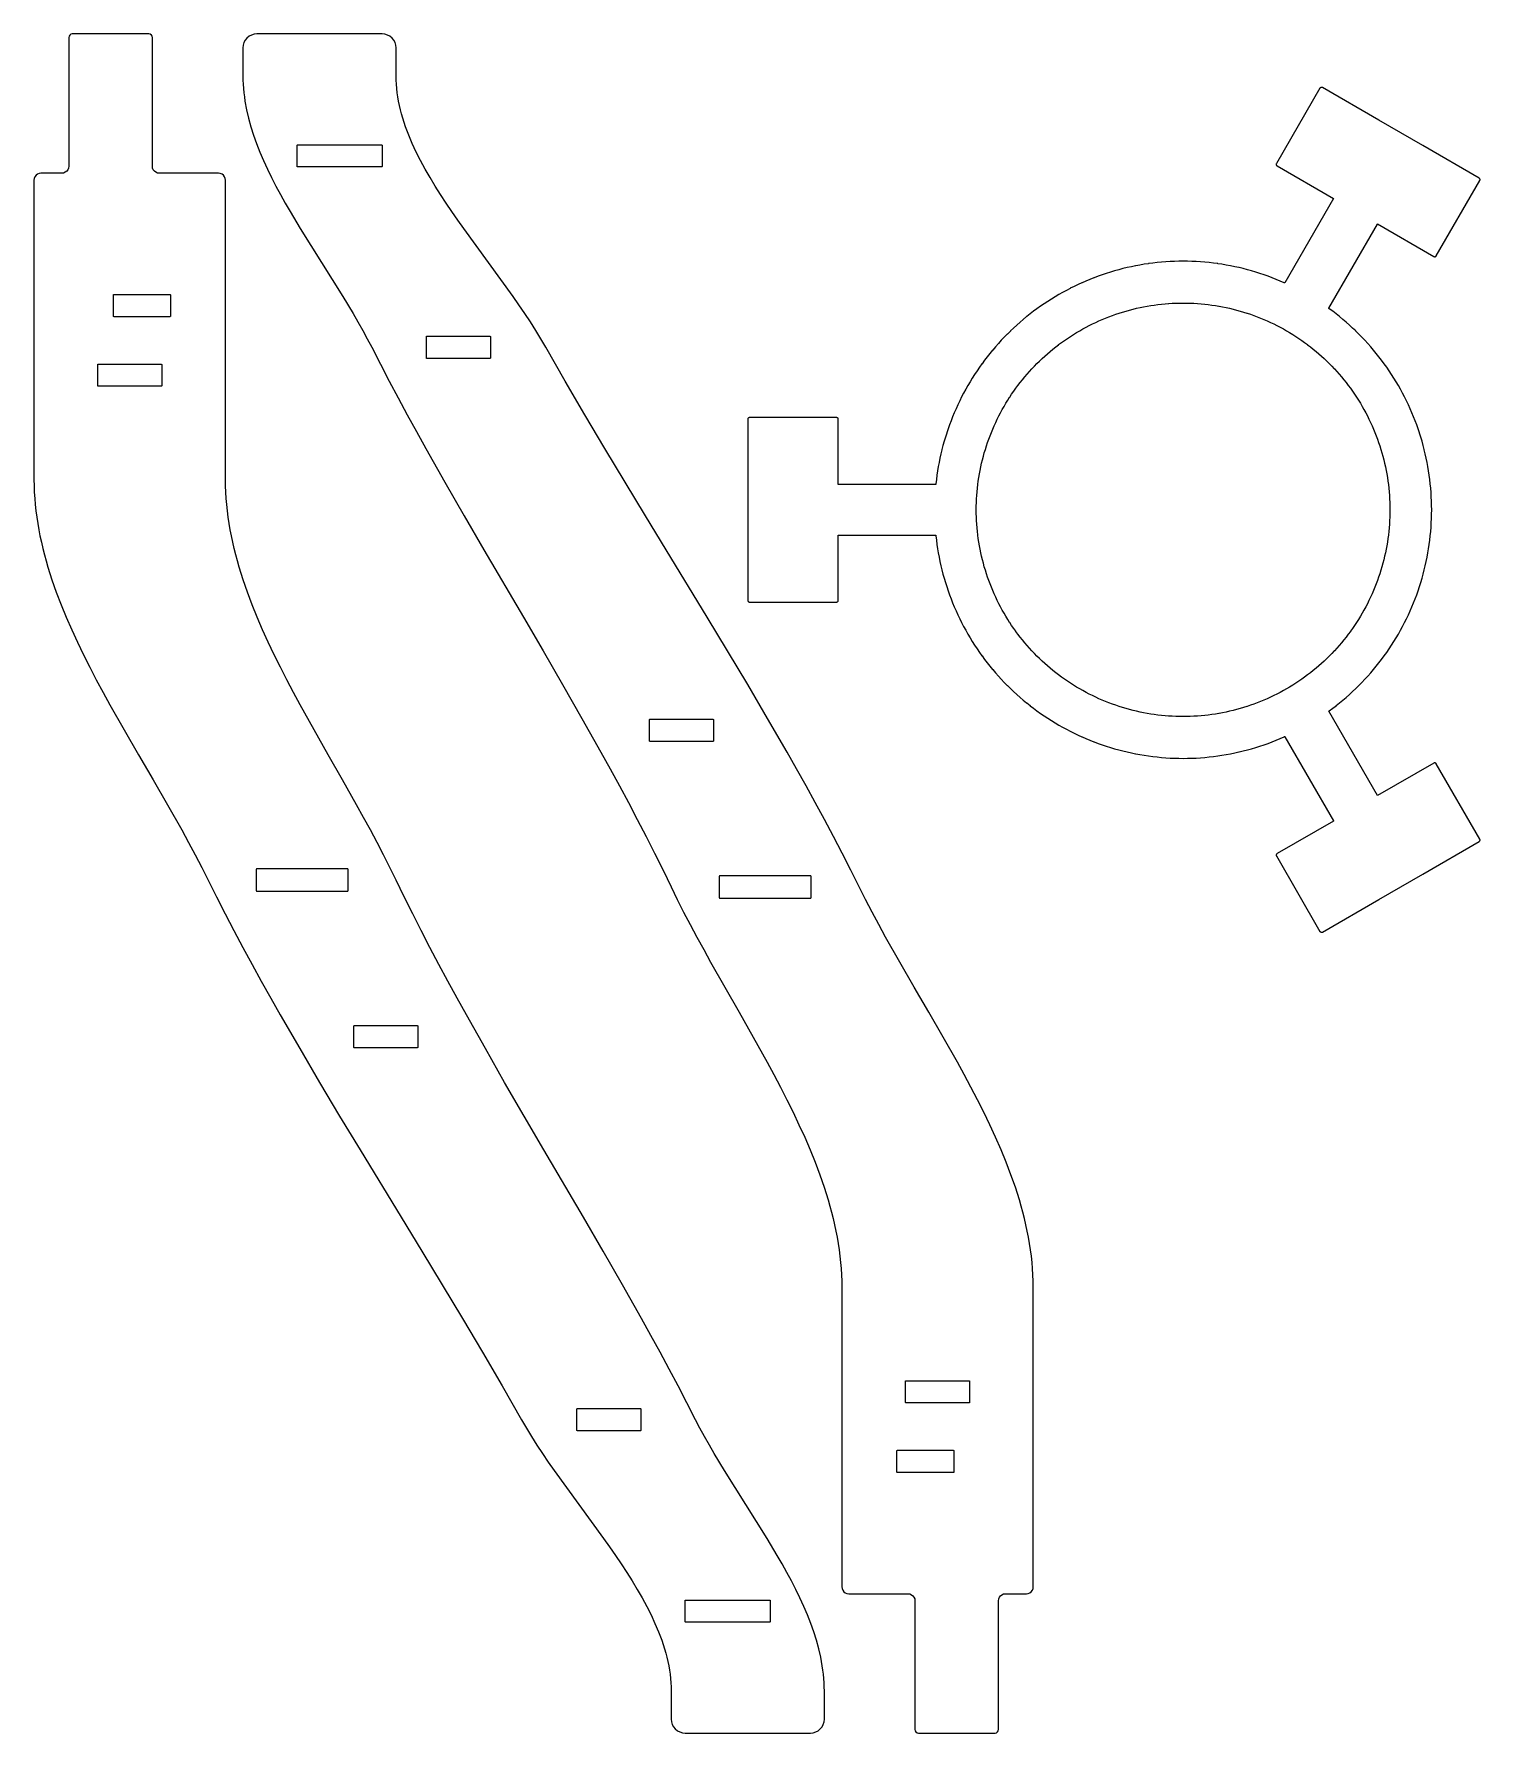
# Model space of a CAD drawing. Header units: millimetres. Extents: x 10 to 425, y 10 to 498.
import ezdxf

# ---------------------------------------------------------------- set-up
doc = ezdxf.new("R2010")
doc.units = ezdxf.units.MM
doc.layers.add('CUT_INNER', color=7, linetype='CONTINUOUS')
doc.layers.add('CUT_OUTER', color=7, linetype='CONTINUOUS')

msp = doc.modelspace()

# ---------------------------------------------------------------- linework, layer by layer
at = {"layer": 'CUT_INNER'}
for points in [[(85.779371, 466.2), (109.779371, 466.2), (109.818389, 466.196157), (109.855907, 466.184776), (109.890485, 466.166294), (109.920792, 466.141421), (109.945665, 466.111114), (109.964147, 466.076537), (109.975528, 466.039018), (109.979371, 466), (109.979371, 460), (109.975528, 459.960982), (109.964147, 459.923463), (109.945665, 459.888886), (109.920792, 459.858579), (109.890485, 459.833706), (109.855907, 459.815224), (109.818389, 459.803843), (109.779371, 459.8), (85.779371, 459.8), (85.740353, 459.803843), (85.702834, 459.815224), (85.668257, 459.833706), (85.637949, 459.858579), (85.613077, 459.888886), (85.594595, 459.923463), (85.583214, 459.960982), (85.579371, 460), (85.579371, 466), (85.583214, 466.039018), (85.594595, 466.076537), (85.613077, 466.111114), (85.637949, 466.141421), (85.668257, 466.166294), (85.702834, 466.184776), (85.740353, 466.196157)], [(49.039018, 416.803843), (49, 416.8), (33, 416.8), (32.960982, 416.803843), (32.923463, 416.815224), (32.888886, 416.833706), (32.858579, 416.858579), (32.833706, 416.888886), (32.815224, 416.923463), (32.803843, 416.960982), (32.8, 417), (32.8, 423), (32.803843, 423.039018), (32.815224, 423.076537), (32.833706, 423.111114), (32.858579, 423.141421), (32.888886, 423.166294), (32.923463, 423.184776), (32.960982, 423.196157), (33, 423.2), (49, 423.2), (49.039018, 423.196157), (49.076537, 423.184776), (49.111114, 423.166294), (49.141421, 423.141421), (49.166294, 423.111114), (49.184776, 423.076537), (49.196157, 423.039018), (49.2, 423), (49.2, 417), (49.196157, 416.960982), (49.184776, 416.923463), (49.166294, 416.888886), (49.141421, 416.858579), (49.111114, 416.833706), (49.076537, 416.815224)], [(280.772649, 357.193747), (280.709637, 358.223988), (280.709408, 358.228346), (280.664386, 359.25953), (280.664234, 359.26389), (280.637215, 360.295703), (280.637138, 360.300065), (280.628131, 361.332192), (280.628131, 361.336556), (280.637138, 362.368683), (280.637215, 362.373045), (280.664234, 363.404858), (280.664386, 363.409218), (280.709408, 364.440402), (280.709637, 364.44476), (280.772649, 365.475001), (280.772953, 365.479353), (280.853936, 366.508338), (280.854316, 366.512685), (280.953245, 367.540099), (280.953701, 367.544438), (281.070546, 368.56997), (281.071078, 368.574301), (281.205802, 369.597637), (281.20641, 369.601957), (281.358973, 370.622786), (281.359656, 370.627096), (281.530013, 371.645107), (281.53077, 371.649403), (281.718868, 372.664286), (281.7197, 372.668569), (281.925481, 373.680015), (281.926388, 373.684282), (282.14979, 374.691982), (282.150771, 374.696234), (282.391726, 375.699881), (282.392781, 375.704115), (282.651215, 376.703404), (282.652344, 376.707619), (282.928179, 377.702246), (282.929382, 377.70644), (283.222533, 378.696101), (283.223808, 378.700274), (283.534187, 379.684669), (283.535535, 379.688818), (283.863046, 380.667646), (283.864467, 380.671771), (284.209011, 381.644734), (284.210503, 381.648834), (284.571976, 382.615636), (284.573539, 382.619709), (284.95183, 383.580055), (284.953464, 383.584101), (285.348457, 384.537698), (285.350162, 384.541714), (285.761737, 385.488273), (285.763512, 385.492259), (286.191544, 386.43149), (286.193388, 386.435445), (286.637747, 387.367063), (286.63966, 387.370985), (287.10021, 388.294706), (287.102191, 388.298593), (287.578793, 389.214136), (287.580841, 389.217989), (288.073348, 390.125074), (288.075464, 390.12889), (288.583727, 391.027242), (288.585908, 391.031021), (289.109772, 391.920365), (289.11202, 391.924105), (289.651325, 392.804172), (289.653637, 392.807872), (290.20822, 393.678392), (290.210596, 393.682052), (290.780287, 394.542761), (290.782727, 394.546378), (291.367352, 395.397013), (291.369855, 395.400587), (291.969237, 396.24089), (291.971802, 396.24442), (292.585758, 397.074134), (292.588383, 397.077619), (293.216727, 397.896491), (293.219413, 397.899929), (293.861952, 398.707711), (293.864697, 398.711102), (294.521236, 399.507547), (294.524041, 399.510889), (295.194379, 400.295755), (295.197241, 400.299048), (295.881176, 401.072095), (295.884095, 401.075337), (296.581417, 401.83633), (296.584392, 401.839521), (297.294889, 402.588228), (297.29792, 402.591367), (298.021375, 403.32756), (298.02446, 403.330645), (298.760653, 404.0541), (298.763792, 404.057131), (299.512499, 404.767628), (299.51569, 404.770603), (300.276683, 405.467925), (300.279925, 405.470844), (301.052972, 406.154779), (301.056265, 406.157641), (301.841131, 406.827979), (301.844473, 406.830784), (302.640918, 407.487323), (302.644309, 407.490068), (303.452091, 408.132607), (303.455529, 408.135293), (304.274401, 408.763637), (304.277886, 408.766262), (305.1076, 409.380218), (305.11113, 409.382783), (305.951433, 409.982165), (305.955007, 409.984668), (306.805642, 410.569293), (306.809259, 410.571733), (307.669968, 411.141424), (307.673628, 411.1438), (308.544148, 411.698383), (308.547848, 411.700695), (309.427915, 412.24), (309.431655, 412.242248), (310.320999, 412.766112), (310.324778, 412.768293), (311.22313, 413.276556), (311.226946, 413.278672), (312.134031, 413.771179), (312.137884, 413.773227), (313.053427, 414.249829), (313.057314, 414.25181), (313.981035, 414.71236), (313.984957, 414.714273), (314.916575, 415.158632), (314.92053, 415.160476), (315.859761, 415.588508), (315.863747, 415.590283), (316.810306, 416.001858), (316.814322, 416.003563), (317.767919, 416.398556), (317.771965, 416.40019), (318.732311, 416.778481), (318.736384, 416.780044), (319.703186, 417.141517), (319.707286, 417.143009), (320.680249, 417.487553), (320.684374, 417.488974), (321.663202, 417.816485), (321.667351, 417.817833), (322.651746, 418.128212), (322.655919, 418.129487), (323.64558, 418.422638), (323.649774, 418.423841), (324.644401, 418.699676), (324.648616, 418.700805), (325.647905, 418.959239), (325.652139, 418.960294), (326.655786, 419.201249), (326.660038, 419.20223), (327.667738, 419.425632), (327.672005, 419.426539), (328.683451, 419.63232), (328.687734, 419.633152), (329.702617, 419.82125), (329.706913, 419.822007), (330.724924, 419.992364), (330.729234, 419.993047), (331.750063, 420.14561), (331.754383, 420.146218), (332.777719, 420.280942), (332.78205, 420.281474), (333.807582, 420.398319), (333.811921, 420.398775), (334.839335, 420.497704), (334.843682, 420.498084), (335.872667, 420.579067), (335.877019, 420.579371), (336.90726, 420.642383), (336.911618, 420.642612), (337.942802, 420.687634), (337.947162, 420.687786), (338.978975, 420.714805), (338.983337, 420.714882), (340.015464, 420.723889), (340.019828, 420.723889), (341.051955, 420.714882), (341.056317, 420.714805), (342.08813, 420.687786), (342.09249, 420.687634), (343.123674, 420.642612), (343.128032, 420.642383), (344.158273, 420.579371), (344.162625, 420.579067), (345.19161, 420.498084), (345.195957, 420.497704), (346.223371, 420.398775), (346.22771, 420.398319), (347.253242, 420.281474), (347.257573, 420.280942), (348.280909, 420.146218), (348.285229, 420.14561), (349.306058, 419.993047), (349.310368, 419.992364), (350.328379, 419.822007), (350.332675, 419.82125), (351.347558, 419.633152), (351.351841, 419.63232), (352.363287, 419.426539), (352.367554, 419.425632), (353.375254, 419.20223), (353.379506, 419.201249), (354.383153, 418.960294), (354.387387, 418.959239), (355.386676, 418.700805), (355.390891, 418.699676), (356.385518, 418.423841), (356.389712, 418.422638), (357.379373, 418.129487), (357.383546, 418.128212), (358.367941, 417.817833), (358.37209, 417.816485), (359.350918, 417.488974), (359.355043, 417.487553), (360.328006, 417.143009), (360.332106, 417.141517), (361.298908, 416.780044), (361.302981, 416.778481), (362.263327, 416.40019), (362.267373, 416.398556), (363.22097, 416.003563), (363.224986, 416.001858), (364.171545, 415.590283), (364.175531, 415.588508), (365.114762, 415.160476), (365.118717, 415.158632), (366.050335, 414.714273), (366.054257, 414.71236), (366.977978, 414.25181), (366.981865, 414.249829), (367.897408, 413.773227), (367.901261, 413.771179), (368.808346, 413.278672), (368.812162, 413.276556), (369.710514, 412.768293), (369.714293, 412.766112), (370.603637, 412.242248), (370.607377, 412.24), (371.487444, 411.700695), (371.491144, 411.698383), (372.361664, 411.1438), (372.365324, 411.141424), (373.226033, 410.571733), (373.22965, 410.569293), (374.080285, 409.984668), (374.083859, 409.982165), (374.924162, 409.382783), (374.927692, 409.380218), (375.757406, 408.766262), (375.760891, 408.763637), (376.579763, 408.135293), (376.583201, 408.132607), (377.390983, 407.490068), (377.394374, 407.487323), (378.190819, 406.830784), (378.194161, 406.827979), (378.979027, 406.157641), (378.98232, 406.154779), (379.755367, 405.470844), (379.758609, 405.467925), (380.519602, 404.770603), (380.522793, 404.767628), (381.2715, 404.057131), (381.274639, 404.0541), (382.010832, 403.330645), (382.013917, 403.32756), (382.737372, 402.591367), (382.740403, 402.588228), (383.4509, 401.839521), (383.453875, 401.83633), (384.151197, 401.075337), (384.154116, 401.072095), (384.838051, 400.299048), (384.840913, 400.295755), (385.511251, 399.510889), (385.514056, 399.507547), (386.170595, 398.711102), (386.17334, 398.707711), (386.815879, 397.899929), (386.818565, 397.896491), (387.446909, 397.077619), (387.449534, 397.074134), (388.06349, 396.24442), (388.066055, 396.24089), (388.665437, 395.400587), (388.66794, 395.397013), (389.252565, 394.546378), (389.255005, 394.542761), (389.824696, 393.682052), (389.827072, 393.678392), (390.381655, 392.807872), (390.383967, 392.804172), (390.923272, 391.924105), (390.92552, 391.920365), (391.449384, 391.031021), (391.451565, 391.027242), (391.959828, 390.12889), (391.961944, 390.125074), (392.454451, 389.217989), (392.456499, 389.214136), (392.933101, 388.298593), (392.935082, 388.294706), (393.395632, 387.370985), (393.397545, 387.367063), (393.841904, 386.435445), (393.843748, 386.43149), (394.27178, 385.492259), (394.273555, 385.488273), (394.68513, 384.541714), (394.686835, 384.537698), (395.081828, 383.584101), (395.083462, 383.580055), (395.461753, 382.619709), (395.463316, 382.615636), (395.824789, 381.648834), (395.826281, 381.644734), (396.170825, 380.671771), (396.172246, 380.667646), (396.499757, 379.688818), (396.501105, 379.684669), (396.811484, 378.700274), (396.812759, 378.696101), (397.10591, 377.70644), (397.107113, 377.702246), (397.382948, 376.707619), (397.384077, 376.703404), (397.642511, 375.704115), (397.643566, 375.699881), (397.884521, 374.696234), (397.885502, 374.691982), (398.108904, 373.684282), (398.109811, 373.680015), (398.315592, 372.668569), (398.316424, 372.664286), (398.504522, 371.649403), (398.505279, 371.645107), (398.675636, 370.627096), (398.676319, 370.622786), (398.828882, 369.601957), (398.82949, 369.597637), (398.964214, 368.574301), (398.964746, 368.56997), (399.081591, 367.544438), (399.082047, 367.540099), (399.180976, 366.512685), (399.181356, 366.508338), (399.262339, 365.479353), (399.262643, 365.475001), (399.325655, 364.44476), (399.325884, 364.440402), (399.370906, 363.409218), (399.371058, 363.404858), (399.398077, 362.373045), (399.398154, 362.368683), (399.407161, 361.336556), (399.407161, 361.332192), (399.398154, 360.300065), (399.398077, 360.295703), (399.371058, 359.26389), (399.370906, 359.25953), (399.325884, 358.228346), (399.325655, 358.223988), (399.262643, 357.193747), (399.262339, 357.189395), (399.181356, 356.16041), (399.180976, 356.156063), (399.082047, 355.128649), (399.081591, 355.12431), (398.964746, 354.098778), (398.964214, 354.094447), (398.82949, 353.071111), (398.828882, 353.066791), (398.676319, 352.045962), (398.675636, 352.041652), (398.505279, 351.023641), (398.504522, 351.019345), (398.316424, 350.004462), (398.315592, 350.000179), (398.109811, 348.988733), (398.108904, 348.984466), (397.885502, 347.976766), (397.884521, 347.972514), (397.643566, 346.968867), (397.642511, 346.964633), (397.384077, 345.965344), (397.382948, 345.961129), (397.107113, 344.966502), (397.10591, 344.962308), (396.812759, 343.972647), (396.811484, 343.968474), (396.501105, 342.984079), (396.499757, 342.97993), (396.172246, 342.001102), (396.170825, 341.996977), (395.826281, 341.024014), (395.824789, 341.019914), (395.463316, 340.053112), (395.461753, 340.049039), (395.083462, 339.088693), (395.081828, 339.084647), (394.686835, 338.13105), (394.68513, 338.127034), (394.273555, 337.180475), (394.27178, 337.176489), (393.843748, 336.237258), (393.841904, 336.233303), (393.397545, 335.301685), (393.395632, 335.297763), (392.935082, 334.374042), (392.933101, 334.370155), (392.456499, 333.454612), (392.454451, 333.450759), (391.961944, 332.543674), (391.959828, 332.539858), (391.451565, 331.641506), (391.449384, 331.637727), (390.92552, 330.748383), (390.923272, 330.744643), (390.383967, 329.864576), (390.381655, 329.860876), (389.827072, 328.990356), (389.824696, 328.986696), (389.255005, 328.125987), (389.252565, 328.12237), (388.66794, 327.271735), (388.665437, 327.268161), (388.066055, 326.427858), (388.06349, 326.424328), (387.449534, 325.594614), (387.446909, 325.591129), (386.818565, 324.772257), (386.815879, 324.768819), (386.17334, 323.961037), (386.170595, 323.957646), (385.514056, 323.161201), (385.511251, 323.157859), (384.840913, 322.372993), (384.838051, 322.3697), (384.154116, 321.596653), (384.151197, 321.593411), (383.453875, 320.832418), (383.4509, 320.829227), (382.740403, 320.08052), (382.737372, 320.077381), (382.013917, 319.341188), (382.010832, 319.338103), (381.274639, 318.614648), (381.2715, 318.611617), (380.522793, 317.90112), (380.519602, 317.898145), (379.758609, 317.200823), (379.755367, 317.197904), (378.98232, 316.513969), (378.979027, 316.511107), (378.194161, 315.840769), (378.190819, 315.837964), (377.394374, 315.181425), (377.390983, 315.17868), (376.583201, 314.536141), (376.579763, 314.533455), (375.760891, 313.905111), (375.757406, 313.902486), (374.927692, 313.28853), (374.924162, 313.285965), (374.083859, 312.686583), (374.080285, 312.68408), (373.22965, 312.099455), (373.226033, 312.097015), (372.365324, 311.527324), (372.361664, 311.524948), (371.491144, 310.970365), (371.487444, 310.968053), (370.607377, 310.428748), (370.603637, 310.4265), (369.714293, 309.902636), (369.710514, 309.900455), (368.812162, 309.392192), (368.808346, 309.390076), (367.901261, 308.897569), (367.897408, 308.895521), (366.981865, 308.418919), (366.977978, 308.416938), (366.054257, 307.956388), (366.050335, 307.954475), (365.118717, 307.510116), (365.114762, 307.508272), (364.175531, 307.08024), (364.171545, 307.078465), (363.224986, 306.66689), (363.22097, 306.665185), (362.267373, 306.270192), (362.263327, 306.268558), (361.302981, 305.890267), (361.298908, 305.888704), (360.332106, 305.527231), (360.328006, 305.525739), (359.355043, 305.181195), (359.350918, 305.179774), (358.37209, 304.852263), (358.367941, 304.850915), (357.383546, 304.540536), (357.379373, 304.539261), (356.389712, 304.24611), (356.385518, 304.244907), (355.390891, 303.969072), (355.386676, 303.967943), (354.387387, 303.709509), (354.383153, 303.708454), (353.379506, 303.467499), (353.375254, 303.466518), (352.367554, 303.243116), (352.363287, 303.242209), (351.351841, 303.036428), (351.347558, 303.035596), (350.332675, 302.847498), (350.328379, 302.846741), (349.310368, 302.676384), (349.306058, 302.675701), (348.285229, 302.523138), (348.280909, 302.52253), (347.257573, 302.387806), (347.253242, 302.387274), (346.22771, 302.270429), (346.223371, 302.269973), (345.195957, 302.171044), (345.19161, 302.170664), (344.162625, 302.089681), (344.158273, 302.089377), (343.128032, 302.026365), (343.123674, 302.026136), (342.09249, 301.981114), (342.08813, 301.980962), (341.056317, 301.953943), (341.051955, 301.953866), (340.019828, 301.944859), (340.015464, 301.944859), (338.983337, 301.953866), (338.978975, 301.953943), (337.947162, 301.980962), (337.942802, 301.981114), (336.911618, 302.026136), (336.90726, 302.026365), (335.877019, 302.089377), (335.872667, 302.089681), (334.843682, 302.170664), (334.839335, 302.171044), (333.811921, 302.269973), (333.807582, 302.270429), (332.78205, 302.387274), (332.777719, 302.387806), (331.754383, 302.52253), (331.750063, 302.523138), (330.729234, 302.675701), (330.724924, 302.676384), (329.706913, 302.846741), (329.702617, 302.847498), (328.687734, 303.035596), (328.683451, 303.036428), (327.672005, 303.242209), (327.667738, 303.243116), (326.660038, 303.466518), (326.655786, 303.467499), (325.652139, 303.708454), (325.647905, 303.709509), (324.648616, 303.967943), (324.644401, 303.969072), (323.649774, 304.244907), (323.64558, 304.24611), (322.655919, 304.539261), (322.651746, 304.540536), (321.667351, 304.850915), (321.663202, 304.852263), (320.684374, 305.179774), (320.680249, 305.181195), (319.707286, 305.525739), (319.703186, 305.527231), (318.736384, 305.888704), (318.732311, 305.890267), (317.771965, 306.268558), (317.767919, 306.270192), (316.814322, 306.665185), (316.810306, 306.66689), (315.863747, 307.078465), (315.859761, 307.08024), (314.92053, 307.508272), (314.916575, 307.510116), (313.984957, 307.954475), (313.981035, 307.956388), (313.057314, 308.416938), (313.053427, 308.418919), (312.137884, 308.895521), (312.134031, 308.897569), (311.226946, 309.390076), (311.22313, 309.392192), (310.324778, 309.900455), (310.320999, 309.902636), (309.431655, 310.4265), (309.427915, 310.428748), (308.547848, 310.968053), (308.544148, 310.970365), (307.673628, 311.524948), (307.669968, 311.527324), (306.809259, 312.097015), (306.805642, 312.099455), (305.955007, 312.68408), (305.951433, 312.686583), (305.11113, 313.285965), (305.1076, 313.28853), (304.277886, 313.902486), (304.274401, 313.905111), (303.455529, 314.533455), (303.452091, 314.536141), (302.644309, 315.17868), (302.640918, 315.181425), (301.844473, 315.837964), (301.841131, 315.840769), (301.056265, 316.511107), (301.052972, 316.513969), (300.279925, 317.197904), (300.276683, 317.200823), (299.51569, 317.898145), (299.512499, 317.90112), (298.763792, 318.611617), (298.760653, 318.614648), (298.02446, 319.338103), (298.021375, 319.341188), (297.29792, 320.077381), (297.294889, 320.08052), (296.584392, 320.829227), (296.581417, 320.832418), (295.884095, 321.593411), (295.881176, 321.596653), (295.197241, 322.3697), (295.194379, 322.372993), (294.524041, 323.157859), (294.521236, 323.161201), (293.864697, 323.957646), (293.861952, 323.961037), (293.219413, 324.768819), (293.216727, 324.772257), (292.588383, 325.591129), (292.585758, 325.594614), (291.971802, 326.424328), (291.969237, 326.427858), (291.369855, 327.268161), (291.367352, 327.271735), (290.782727, 328.12237), (290.780287, 328.125987), (290.210596, 328.986696), (290.20822, 328.990356), (289.653637, 329.860876), (289.651325, 329.864576), (289.11202, 330.744643), (289.109772, 330.748383), (288.585908, 331.637727), (288.583727, 331.641506), (288.075464, 332.539858), (288.073348, 332.543674), (287.580841, 333.450759), (287.578793, 333.454612), (287.102191, 334.370155), (287.10021, 334.374042), (286.63966, 335.297763), (286.637747, 335.301685), (286.193388, 336.233303), (286.191544, 336.237258), (285.763512, 337.176489), (285.761737, 337.180475), (285.350162, 338.127034), (285.348457, 338.13105), (284.953464, 339.084647), (284.95183, 339.088693), (284.573539, 340.049039), (284.571976, 340.053112), (284.210503, 341.019914), (284.209011, 341.024014), (283.864467, 341.996977), (283.863046, 342.001102), (283.535535, 342.97993), (283.534187, 342.984079), (283.223808, 343.968474), (283.222533, 343.972647), (282.929382, 344.962308), (282.928179, 344.966502), (282.652344, 345.961129), (282.651215, 345.965344), (282.392781, 346.964633), (282.391726, 346.968867), (282.150771, 347.972514), (282.14979, 347.976766), (281.926388, 348.984466), (281.925481, 348.988733), (281.7197, 350.000179), (281.718868, 350.004462), (281.53077, 351.019345), (281.530013, 351.023641), (281.359656, 352.041652), (281.358973, 352.045962), (281.20641, 353.066791), (281.205802, 353.071111), (281.071078, 354.094447), (281.070546, 354.098778), (280.953701, 355.12431), (280.953245, 355.128649), (280.854316, 356.156063), (280.853936, 356.16041), (280.772953, 357.189395)], [(122.880578, 411.2), (140.880578, 411.2), (140.919596, 411.196157), (140.957114, 411.184776), (140.991692, 411.166294), (141.021999, 411.141421), (141.046872, 411.111114), (141.065354, 411.076537), (141.076735, 411.039018), (141.080578, 411), (141.080578, 405), (141.076735, 404.960982), (141.065354, 404.923463), (141.046872, 404.888886), (141.021999, 404.858579), (140.991692, 404.833706), (140.957114, 404.815224), (140.919596, 404.803843), (140.880578, 404.8), (122.880578, 404.8), (122.84156, 404.803843), (122.804041, 404.815224), (122.769464, 404.833706), (122.739156, 404.858579), (122.714284, 404.888886), (122.695802, 404.923463), (122.684421, 404.960982), (122.680578, 405), (122.680578, 411), (122.684421, 411.039018), (122.695802, 411.076537), (122.714284, 411.111114), (122.739156, 411.141421), (122.769464, 411.166294), (122.804041, 411.184776), (122.84156, 411.196157)], [(46.5, 396.8), (28.5, 396.8), (28.460982, 396.803843), (28.423463, 396.815224), (28.388886, 396.833706), (28.358579, 396.858579), (28.333706, 396.888886), (28.315224, 396.923463), (28.303843, 396.960982), (28.3, 397), (28.3, 403), (28.303843, 403.039018), (28.315224, 403.076537), (28.333706, 403.111114), (28.358579, 403.141421), (28.388886, 403.166294), (28.423463, 403.184776), (28.460982, 403.196157), (28.5, 403.2), (46.5, 403.2), (46.539018, 403.196157), (46.576537, 403.184776), (46.611114, 403.166294), (46.641421, 403.141421), (46.666294, 403.111114), (46.684776, 403.076537), (46.696157, 403.039018), (46.7, 403), (46.7, 397), (46.696157, 396.960982), (46.684776, 396.923463), (46.666294, 396.888886), (46.641421, 396.858579), (46.611114, 396.833706), (46.576537, 396.815224), (46.539018, 396.803843)], [(186.961446, 301.2), (204.961446, 301.2), (205.000464, 301.196157), (205.037982, 301.184776), (205.07256, 301.166294), (205.102867, 301.141421), (205.127739, 301.111114), (205.146221, 301.076537), (205.157603, 301.039018), (205.161446, 301), (205.161446, 295), (205.157603, 294.960982), (205.146221, 294.923463), (205.127739, 294.888886), (205.102867, 294.858579), (205.07256, 294.833706), (205.037982, 294.815224), (205.000464, 294.803843), (204.961446, 294.8), (186.961446, 294.8), (186.922427, 294.803843), (186.884909, 294.815224), (186.850332, 294.833706), (186.820024, 294.858579), (186.795152, 294.888886), (186.77667, 294.923463), (186.765289, 294.960982), (186.761446, 295), (186.761446, 301), (186.765289, 301.039018), (186.77667, 301.076537), (186.795152, 301.111114), (186.820024, 301.141421), (186.850332, 301.166294), (186.884909, 301.184776), (186.922427, 301.196157)], [(100.017646, 251.8), (100.056664, 251.803843), (100.094183, 251.815224), (100.12876, 251.833706), (100.159067, 251.858579), (100.18394, 251.888886), (100.202422, 251.923463), (100.213803, 251.960982), (100.217646, 252), (100.217646, 258), (100.213803, 258.039018), (100.202422, 258.076537), (100.18394, 258.111114), (100.159067, 258.141421), (100.12876, 258.166294), (100.094183, 258.184776), (100.056664, 258.196157), (100.017646, 258.2), (74.017646, 258.2), (73.978628, 258.196157), (73.941109, 258.184776), (73.906532, 258.166294), (73.876225, 258.141421), (73.851352, 258.111114), (73.83287, 258.076537), (73.821489, 258.039018), (73.817646, 258), (73.817646, 252), (73.821489, 251.960982), (73.83287, 251.923463), (73.851352, 251.888886), (73.876225, 251.858579), (73.906532, 251.833706), (73.941109, 251.815224), (73.978628, 251.803843), (74.017646, 251.8)], [(206.982354, 256.2), (206.943336, 256.196157), (206.905817, 256.184776), (206.87124, 256.166294), (206.840933, 256.141421), (206.81606, 256.111114), (206.797578, 256.076537), (206.786197, 256.039018), (206.782354, 256), (206.782354, 250), (206.786197, 249.960982), (206.797578, 249.923463), (206.81606, 249.888886), (206.840933, 249.858579), (206.87124, 249.833706), (206.905817, 249.815224), (206.943336, 249.803843), (206.982354, 249.8), (232.982354, 249.8), (233.021372, 249.803843), (233.058891, 249.815224), (233.093468, 249.833706), (233.123775, 249.858579), (233.148648, 249.888886), (233.16713, 249.923463), (233.178511, 249.960982), (233.182354, 250), (233.182354, 256), (233.178511, 256.039018), (233.16713, 256.076537), (233.148648, 256.111114), (233.123775, 256.141421), (233.093468, 256.166294), (233.058891, 256.184776), (233.021372, 256.196157), (232.982354, 256.2)], [(120.038554, 206.8), (102.038554, 206.8), (101.999536, 206.803843), (101.962018, 206.815224), (101.92744, 206.833706), (101.897133, 206.858579), (101.872261, 206.888886), (101.853779, 206.923463), (101.842397, 206.960982), (101.838554, 207), (101.838554, 213), (101.842397, 213.039018), (101.853779, 213.076537), (101.872261, 213.111114), (101.897133, 213.141421), (101.92744, 213.166294), (101.962018, 213.184776), (101.999536, 213.196157), (102.038554, 213.2), (120.038554, 213.2), (120.077573, 213.196157), (120.115091, 213.184776), (120.149668, 213.166294), (120.179976, 213.141421), (120.204848, 213.111114), (120.22333, 213.076537), (120.234711, 213.039018), (120.238554, 213), (120.238554, 207), (120.234711, 206.960982), (120.22333, 206.923463), (120.204848, 206.888886), (120.179976, 206.858579), (120.149668, 206.833706), (120.115091, 206.815224), (120.077573, 206.803843)], [(260.5, 111.2), (278.5, 111.2), (278.539018, 111.196157), (278.576537, 111.184776), (278.611114, 111.166294), (278.641421, 111.141421), (278.666294, 111.111114), (278.684776, 111.076537), (278.696157, 111.039018), (278.7, 111), (278.7, 105), (278.696157, 104.960982), (278.684776, 104.923463), (278.666294, 104.888886), (278.641421, 104.858579), (278.611114, 104.833706), (278.576537, 104.815224), (278.539018, 104.803843), (278.5, 104.8), (260.5, 104.8), (260.460982, 104.803843), (260.423463, 104.815224), (260.388886, 104.833706), (260.358579, 104.858579), (260.333706, 104.888886), (260.315224, 104.923463), (260.303843, 104.960982), (260.3, 105), (260.3, 111), (260.303843, 111.039018), (260.315224, 111.076537), (260.333706, 111.111114), (260.358579, 111.141421), (260.388886, 111.166294), (260.423463, 111.184776), (260.460982, 111.196157)], [(184.119422, 96.8), (166.119422, 96.8), (166.080404, 96.803843), (166.042886, 96.815224), (166.008308, 96.833706), (165.978001, 96.858579), (165.953128, 96.888886), (165.934646, 96.923463), (165.923265, 96.960982), (165.919422, 97), (165.919422, 103), (165.923265, 103.039018), (165.934646, 103.076537), (165.953128, 103.111114), (165.978001, 103.141421), (166.008308, 103.166294), (166.042886, 103.184776), (166.080404, 103.196157), (166.119422, 103.2), (184.119422, 103.2), (184.15844, 103.196157), (184.195959, 103.184776), (184.230536, 103.166294), (184.260844, 103.141421), (184.285716, 103.111114), (184.304198, 103.076537), (184.315579, 103.039018), (184.319422, 103), (184.319422, 97), (184.315579, 96.960982), (184.304198, 96.923463), (184.285716, 96.888886), (184.260844, 96.858579), (184.230536, 96.833706), (184.195959, 96.815224), (184.15844, 96.803843)], [(257.960982, 91.196157), (258, 91.2), (274, 91.2), (274.039018, 91.196157), (274.076537, 91.184776), (274.111114, 91.166294), (274.141421, 91.141421), (274.166294, 91.111114), (274.184776, 91.076537), (274.196157, 91.039018), (274.2, 91), (274.2, 85), (274.196157, 84.960982), (274.184776, 84.923463), (274.166294, 84.888886), (274.141421, 84.858579), (274.111114, 84.833706), (274.076537, 84.815224), (274.039018, 84.803843), (274, 84.8), (258, 84.8), (257.960982, 84.803843), (257.923463, 84.815224), (257.888886, 84.833706), (257.858579, 84.858579), (257.833706, 84.888886), (257.815224, 84.923463), (257.803843, 84.960982), (257.8, 85), (257.8, 91), (257.803843, 91.039018), (257.815224, 91.076537), (257.833706, 91.111114), (257.858579, 91.141421), (257.888886, 91.166294), (257.923463, 91.184776)], [(221.220629, 41.8), (197.220629, 41.8), (197.181611, 41.803843), (197.144093, 41.815224), (197.109515, 41.833706), (197.079208, 41.858579), (197.054335, 41.888886), (197.035853, 41.923463), (197.024472, 41.960982), (197.020629, 42), (197.020629, 48), (197.024472, 48.039018), (197.035853, 48.076537), (197.054335, 48.111114), (197.079208, 48.141421), (197.109515, 48.166294), (197.144093, 48.184776), (197.181611, 48.196157), (197.220629, 48.2), (221.220629, 48.2), (221.259647, 48.196157), (221.297166, 48.184776), (221.331743, 48.166294), (221.362051, 48.141421), (221.386923, 48.111114), (221.405405, 48.076537), (221.416786, 48.039018), (221.420629, 48), (221.420629, 42), (221.416786, 41.960982), (221.405405, 41.923463), (221.386923, 41.888886), (221.362051, 41.858579), (221.331743, 41.833706), (221.297166, 41.815224), (221.259647, 41.803843)]]:
    msp.add_lwpolyline(points, close=True, dxfattribs=at)
at = {"layer": 'CUT_OUTER'}
for points in [[(195.469266, 10.304482), (196.219639, 10.076859), (197, 10), (233, 10), (233.780361, 10.076859), (234.530734, 10.304482), (235.222281, 10.674122), (235.828427, 11.171573), (236.325878, 11.777719), (236.695518, 12.469266), (236.923141, 13.219639), (237, 14), (237, 22), (236.982688, 23.21875), (236.931278, 24.4375), (236.846559, 25.65625), (236.729318, 26.875), (236.580345, 28.09375), (236.400428, 29.3125), (235.950914, 31.75), (235.387085, 34.1875), (234.715247, 36.625), (233.941708, 39.0625), (233.072777, 41.5), (232.114759, 43.9375), (231.073964, 46.375), (229.956698, 48.8125), (228.769269, 51.25), (227.517984, 53.6875), (226.209151, 56.125), (224.849078, 58.5625), (223.444071, 61), (220.524489, 65.875), (217.500865, 70.75), (211.34333, 80.5), (208.31034, 85.375), (205.375148, 90.25), (203.959996, 92.6875), (202.588215, 95.125), (201.266114, 97.5625), (200, 100), (197.518446, 104.84375), (194.988501, 109.6875), (192.413677, 114.53125), (189.797483, 119.375), (187.143431, 124.21875), (184.455029, 129.0625), (178.989221, 138.75), (173.428142, 148.4375), (167.799875, 158.125), (156.454105, 177.5), (150.792767, 187.1875), (145.176571, 196.875), (139.6336, 206.5625), (134.191935, 216.25), (131.517869, 221.09375), (128.879661, 225.9375), (126.28082, 230.78125), (123.724858, 235.625), (121.215285, 240.46875), (118.75561, 245.3125), (116.349345, 250.15625), (114, 255), (112.244244, 258.59375), (110.424373, 262.1875), (108.548247, 265.78125), (106.623726, 269.375), (104.658671, 272.96875), (102.66094, 276.5625), (98.598894, 283.75), (94.500466, 290.9375), (90.428535, 298.125), (86.445981, 305.3125), (84.50787, 308.90625), (82.615683, 312.5), (80.77728, 316.09375), (79.00052, 319.6875), (77.293264, 323.28125), (75.663371, 326.875), (74.118701, 330.46875), (72.667115, 334.0625), (71.316472, 337.65625), (70.074631, 341.25), (68.949454, 344.84375), (68.43307, 346.640625), (67.948799, 348.4375), (67.497624, 350.234375), (67.080526, 352.03125), (66.69849, 353.828125), (66.352497, 355.625), (66.043529, 357.421875), (65.772569, 359.21875), (65.5406, 361.015625), (65.348604, 362.8125), (65.197563, 364.609375), (65.088461, 366.40625), (65.022279, 368.203125), (65, 370), (65, 456), (64.931852, 456.517638), (64.732051, 457), (64.414214, 457.414214), (64, 457.732051), (63.517638, 457.931852), (63, 458), (46, 458), (45.482362, 458.068148), (45, 458.267949), (44.585786, 458.585786), (44.267949, 459), (44.068148, 459.482362), (44, 460), (44, 497), (43.92388, 497.382683), (43.707107, 497.707107), (43.382683, 497.92388), (43, 498), (21, 498), (20.617317, 497.92388), (20.292893, 497.707107), (20.07612, 497.382683), (20, 497), (20, 460), (19.931852, 459.482362), (19.732051, 459), (19.414214, 458.585786), (19, 458.267949), (18.517638, 458.068148), (18, 458), (12, 458), (11.482362, 457.931852), (11, 457.732051), (10.585786, 457.414214), (10.267949, 457), (10.068148, 456.517638), (10, 456), (10, 370), (10.022594, 368.203125), (10.089717, 366.40625), (10.200379, 364.609375), (10.353591, 362.8125), (10.548363, 361.015625), (10.783708, 359.21875), (11.058635, 357.421875), (11.372155, 355.625), (11.723279, 353.828125), (12.111017, 352.03125), (12.534381, 350.234375), (12.992381, 348.4375), (13.484028, 346.640625), (14.008333, 344.84375), (15.150959, 341.25), (16.412345, 337.65625), (17.784576, 334.0625), (19.25974, 330.46875), (20.829923, 326.875), (22.487209, 323.28125), (24.223687, 319.6875), (26.03144, 316.09375), (27.902557, 312.5), (29.829122, 308.90625), (31.803222, 305.3125), (35.862371, 298.125), (40.016693, 290.9375), (44.202876, 283.75), (48.35761, 276.5625), (52.417582, 269.375), (54.392249, 265.78125), (56.319483, 262.1875), (58.191371, 258.59375), (60, 255), (62.419874, 250.15625), (64.894478, 245.3125), (67.420871, 240.46875), (69.996113, 235.625), (72.617265, 230.78125), (75.281387, 225.9375), (77.985539, 221.09375), (80.726781, 216.25), (86.308776, 206.5625), (92.003853, 196.875), (97.788493, 187.1875), (103.639178, 177.5), (115.444606, 158.125), (121.352311, 148.4375), (127.231986, 138.75), (133.060111, 129.0625), (138.813167, 119.375), (144.467637, 109.6875), (150, 100), (151.413457, 97.5625), (152.899339, 95.125), (154.449956, 92.6875), (156.057613, 90.25), (157.714619, 87.8125), (159.413282, 85.375), (162.904809, 80.5), (170.04928, 70.75), (173.579148, 65.875), (175.306566, 63.4375), (176.998719, 61), (178.647913, 58.5625), (180.246455, 56.125), (181.786654, 53.6875), (183.260818, 51.25), (184.661254, 48.8125), (185.980269, 46.375), (187.210172, 43.9375), (188.34327, 41.5), (189.37187, 39.0625), (190.288281, 36.625), (191.084811, 34.1875), (191.435716, 32.96875), (191.753766, 31.75), (192.038, 30.53125), (192.287455, 29.3125), (192.501171, 28.09375), (192.678185, 26.875), (192.817537, 25.65625), (192.918264, 24.4375), (192.979406, 23.21875), (193, 22), (193, 14), (193.076859, 13.219639), (193.304482, 12.469266), (193.674122, 11.777719), (194.171573, 11.171573), (194.777719, 10.674122)], [(111.530734, 497.695518), (110.780361, 497.923141), (110, 498), (74, 498), (73.219639, 497.923141), (72.469266, 497.695518), (71.777719, 497.325878), (71.171573, 496.828427), (70.674122, 496.222281), (70.304482, 495.530734), (70.076859, 494.780361), (70, 494), (70, 486), (70.017312, 484.78125), (70.068722, 483.5625), (70.153441, 482.34375), (70.270682, 481.125), (70.419655, 479.90625), (70.599572, 478.6875), (71.049086, 476.25), (71.612915, 473.8125), (72.284753, 471.375), (73.058292, 468.9375), (73.927223, 466.5), (74.885241, 464.0625), (75.926036, 461.625), (77.043302, 459.1875), (78.230731, 456.75), (79.482016, 454.3125), (80.790849, 451.875), (82.150922, 449.4375), (83.555929, 447), (86.475511, 442.125), (89.499135, 437.25), (95.65667, 427.5), (98.68966, 422.625), (101.624852, 417.75), (103.040004, 415.3125), (104.411785, 412.875), (105.733886, 410.4375), (107, 408), (109.481554, 403.15625), (112.011499, 398.3125), (114.586323, 393.46875), (117.202517, 388.625), (119.856569, 383.78125), (122.544971, 378.9375), (128.010779, 369.25), (133.571858, 359.5625), (139.200125, 349.875), (150.545895, 330.5), (156.207233, 320.8125), (161.823429, 311.125), (167.3664, 301.4375), (172.808065, 291.75), (175.482131, 286.90625), (178.120339, 282.0625), (180.71918, 277.21875), (183.275142, 272.375), (185.784715, 267.53125), (188.24439, 262.6875), (190.650655, 257.84375), (193, 253), (194.755756, 249.40625), (196.575627, 245.8125), (198.451753, 242.21875), (200.376274, 238.625), (202.341329, 235.03125), (204.33906, 231.4375), (208.401106, 224.25), (212.499534, 217.0625), (216.571465, 209.875), (220.554019, 202.6875), (222.49213, 199.09375), (224.384317, 195.5), (226.22272, 191.90625), (227.99948, 188.3125), (229.706736, 184.71875), (231.336629, 181.125), (232.881299, 177.53125), (234.332885, 173.9375), (235.683528, 170.34375), (236.925369, 166.75), (238.050546, 163.15625), (238.56693, 161.359375), (239.051201, 159.5625), (239.502376, 157.765625), (239.919474, 155.96875), (240.30151, 154.171875), (240.647503, 152.375), (240.956471, 150.578125), (241.227431, 148.78125), (241.4594, 146.984375), (241.651396, 145.1875), (241.802437, 143.390625), (241.911539, 141.59375), (241.977721, 139.796875), (242, 138), (242, 52), (242.068148, 51.482362), (242.267949, 51), (242.585786, 50.585786), (243, 50.267949), (243.482362, 50.068148), (244, 50), (261, 50), (261.517638, 49.931852), (262, 49.732051), (262.414214, 49.414214), (262.732051, 49), (262.931852, 48.517638), (263, 48), (263, 11), (263.07612, 10.617317), (263.292893, 10.292893), (263.617317, 10.07612), (264, 10), (286, 10), (286.382683, 10.07612), (286.707107, 10.292893), (286.92388, 10.617317), (287, 11), (287, 48), (287.068148, 48.517638), (287.267949, 49), (287.585786, 49.414214), (288, 49.732051), (288.482362, 49.931852), (289, 50), (295, 50), (295.517638, 50.068148), (296, 50.267949), (296.414214, 50.585786), (296.732051, 51), (296.931852, 51.482362), (297, 52), (297, 138), (296.977406, 139.796875), (296.910283, 141.59375), (296.799621, 143.390625), (296.646409, 145.1875), (296.451637, 146.984375), (296.216292, 148.78125), (295.941365, 150.578125), (295.627845, 152.375), (295.276721, 154.171875), (294.888983, 155.96875), (294.465619, 157.765625), (294.007619, 159.5625), (293.515972, 161.359375), (292.991667, 163.15625), (291.849041, 166.75), (290.587655, 170.34375), (289.215424, 173.9375), (287.74026, 177.53125), (286.170077, 181.125), (284.512791, 184.71875), (282.776313, 188.3125), (280.96856, 191.90625), (279.097443, 195.5), (277.170878, 199.09375), (275.196778, 202.6875), (271.137629, 209.875), (266.983307, 217.0625), (262.797124, 224.25), (258.64239, 231.4375), (254.582418, 238.625), (252.607751, 242.21875), (250.680517, 245.8125), (248.808629, 249.40625), (247, 253), (244.580126, 257.84375), (242.105522, 262.6875), (239.579129, 267.53125), (237.003887, 272.375), (234.382735, 277.21875), (231.718613, 282.0625), (229.014461, 286.90625), (226.273219, 291.75), (220.691224, 301.4375), (214.996147, 311.125), (209.211507, 320.8125), (203.360822, 330.5), (191.555394, 349.875), (185.647689, 359.5625), (179.768014, 369.25), (173.939889, 378.9375), (168.186833, 388.625), (162.532363, 398.3125), (157, 408), (155.586543, 410.4375), (154.100661, 412.875), (152.550044, 415.3125), (150.942387, 417.75), (149.285381, 420.1875), (147.586718, 422.625), (144.095191, 427.5), (136.95072, 437.25), (133.420852, 442.125), (131.693434, 444.5625), (130.001281, 447), (128.352087, 449.4375), (126.753545, 451.875), (125.213346, 454.3125), (123.739182, 456.75), (122.338746, 459.1875), (121.019731, 461.625), (119.789828, 464.0625), (118.65673, 466.5), (117.62813, 468.9375), (116.711719, 471.375), (115.915189, 473.8125), (115.564284, 475.03125), (115.246234, 476.25), (114.962, 477.46875), (114.712545, 478.6875), (114.498829, 479.90625), (114.321815, 481.125), (114.182463, 482.34375), (114.081736, 483.5625), (114.020594, 484.78125), (114, 486), (114, 494), (113.923141, 494.780361), (113.695518, 495.530734), (113.325878, 496.222281), (112.828427, 496.828427), (112.222281, 497.325878)], [(412.669049, 434.189511), (412.726142, 434.269183), (425.226142, 455.919819), (425.266595, 456.009099), (425.288852, 456.104555), (425.292059, 456.20252), (425.276092, 456.299228), (425.241566, 456.390963), (425.189806, 456.474199), (425.122802, 456.545738), (425.043129, 456.602831), (408.848454, 465.952831), (396.204484, 473.252831), (380.009808, 482.602831), (379.920528, 482.643284), (379.825072, 482.665541), (379.727107, 482.668748), (379.630399, 482.652781), (379.538664, 482.618255), (379.455428, 482.566495), (379.383889, 482.499491), (379.326796, 482.419819), (366.826796, 460.769183), (366.786343, 460.679903), (366.764086, 460.584447), (366.760879, 460.486482), (366.776846, 460.389774), (366.811372, 460.298039), (366.863132, 460.214803), (366.930136, 460.143264), (367.009808, 460.086171), (383.183211, 450.748453), (383.201475, 450.735365), (383.192202, 450.714898), (369.214229, 426.504339), (369.201889, 426.486898), (369.181715, 426.493931), (369.058356, 426.550149), (369.050384, 426.553698), (367.915761, 427.047046), (367.907728, 427.050456), (366.764667, 427.523927), (366.756576, 427.527196), (365.605427, 427.980646), (365.59728, 427.983774), (364.438392, 428.417064), (364.430191, 428.420049), (363.263918, 428.833048), (363.255667, 428.835889), (362.082363, 429.228471), (362.074064, 429.231167), (360.894087, 429.603213), (360.885742, 429.605764), (359.699452, 429.957159), (359.691064, 429.959564), (358.498822, 430.290202), (358.490393, 430.292461), (357.292562, 430.602241), (357.284094, 430.604352), (356.08104, 430.89318), (356.072537, 430.895143), (354.864625, 431.162931), (354.856089, 431.164745), (353.643687, 431.411411), (353.635121, 431.413076), (352.418599, 431.638545), (352.410005, 431.640061), (351.189733, 431.844264), (351.181114, 431.845629), (349.957464, 432.028505), (349.948823, 432.029719), (348.722168, 432.191212), (348.713506, 432.192275), (347.48422, 432.332335), (347.475541, 432.333247), (346.243997, 432.451831), (346.235304, 432.452591), (345.001878, 432.549664), (344.993173, 432.550273), (343.758241, 432.625805), (343.749526, 432.626261), (342.513464, 432.680229), (342.504743, 432.680533), (341.267927, 432.712921), (341.259202, 432.713073), (340.022009, 432.72387), (340.013283, 432.72387), (338.77609, 432.713073), (338.767365, 432.712921), (337.530549, 432.680533), (337.521828, 432.680229), (336.285766, 432.626261), (336.277051, 432.625805), (335.042119, 432.550273), (335.033414, 432.549664), (333.799988, 432.452591), (333.791295, 432.451831), (332.559751, 432.333247), (332.551072, 432.332335), (331.321786, 432.192275), (331.313124, 432.191212), (330.086469, 432.029719), (330.077828, 432.028505), (328.854178, 431.845629), (328.845559, 431.844264), (327.625287, 431.640061), (327.616693, 431.638545), (326.400171, 431.413076), (326.391605, 431.411411), (325.179203, 431.164745), (325.170667, 431.162931), (323.962755, 430.895143), (323.954252, 430.89318), (322.751198, 430.604352), (322.74273, 430.602241), (321.544899, 430.292461), (321.53647, 430.290202), (320.344228, 429.959564), (320.33584, 429.957159), (319.14955, 429.605764), (319.141205, 429.603213), (317.961228, 429.231167), (317.952929, 429.228471), (316.779625, 428.835889), (316.771374, 428.833048), (315.605101, 428.420049), (315.5969, 428.417064), (314.438012, 427.983774), (314.429865, 427.980646), (313.278716, 427.527196), (313.270625, 427.523927), (312.127564, 427.050456), (312.119531, 427.047046), (310.984908, 426.553698), (310.976936, 426.550149), (309.851096, 426.037074), (309.843187, 426.033386), (308.726473, 425.50074), (308.718629, 425.496915), (307.611381, 424.944861), (307.603605, 424.9409), (306.50616, 424.369606), (306.498455, 424.365509), (305.411148, 423.775149), (305.403515, 423.770919), (304.326677, 423.161673), (304.319119, 423.157309), (303.253078, 422.529363), (303.245597, 422.524868), (302.190677, 421.878412), (302.183277, 421.873788), (301.139799, 421.209019), (301.132481, 421.204267), (300.100764, 420.521388), (300.093529, 420.516508), (299.073888, 419.815728), (299.066739, 419.810723), (298.059483, 419.092254), (298.052423, 419.087125), (297.05786, 418.351186), (297.05089, 418.345934), (296.069322, 417.592751), (296.062445, 417.587378), (295.094172, 416.817178), (295.08739, 416.811686), (294.132705, 416.024705), (294.12602, 416.019096), (293.185216, 415.215573), (293.17863, 415.209848), (292.251992, 414.390028), (292.245507, 414.384189), (291.333318, 413.548322), (291.326936, 413.54237), (290.429474, 412.690711), (290.423197, 412.684649), (289.540735, 411.817456), (289.534564, 411.811285), (288.667371, 410.928823), (288.661309, 410.922546), (287.80965, 410.025084), (287.803698, 410.018702), (286.967831, 409.106513), (286.961992, 409.100028), (286.142172, 408.17339), (286.136447, 408.166804), (285.332924, 407.226), (285.327315, 407.219315), (284.540334, 406.26463), (284.534842, 406.257848), (283.764642, 405.289575), (283.759269, 405.282698), (283.006086, 404.30113), (283.000834, 404.29416), (282.264895, 403.299597), (282.259766, 403.292537), (281.541297, 402.285281), (281.536292, 402.278132), (280.835512, 401.258491), (280.830632, 401.251256), (280.147753, 400.219539), (280.143001, 400.212221), (279.478232, 399.168743), (279.473608, 399.161343), (278.827152, 398.106423), (278.822657, 398.098942), (278.194711, 397.032901), (278.190347, 397.025343), (277.581101, 395.948505), (277.576871, 395.940872), (276.986511, 394.853565), (276.982414, 394.84586), (276.41112, 393.748415), (276.407159, 393.740639), (275.855105, 392.633391), (275.85128, 392.625547), (275.318634, 391.508833), (275.314946, 391.500924), (274.801871, 390.375084), (274.798322, 390.367112), (274.304974, 389.232489), (274.301564, 389.224456), (273.828093, 388.081395), (273.824824, 388.073304), (273.371374, 386.922155), (273.368246, 386.914008), (272.934956, 385.75512), (272.931971, 385.746919), (272.518972, 384.580646), (272.516131, 384.572395), (272.123549, 383.399091), (272.120853, 383.390792), (271.748807, 382.210815), (271.746256, 382.20247), (271.394861, 381.01618), (271.392456, 381.007792), (271.061818, 379.81555), (271.059559, 379.807121), (270.749779, 378.60929), (270.747668, 378.600822), (270.45884, 377.397768), (270.456877, 377.389265), (270.189089, 376.181353), (270.187275, 376.172817), (269.940609, 374.960415), (269.938944, 374.951849), (269.713475, 373.735327), (269.711959, 373.726733), (269.507756, 372.506461), (269.506391, 372.497842), (269.323515, 371.274192), (269.322301, 371.265551), (269.160808, 370.038896), (269.159745, 370.030234), (269.019685, 368.800948), (269.018773, 368.792269), (269.00578, 368.657328), (269.001783, 368.63634), (268.98051, 368.634374), (241.024564, 368.634374), (241.002202, 368.636576), (241, 368.658937), (241, 387.334374), (240.990393, 387.431919), (240.96194, 387.525716), (240.915735, 387.612159), (240.853553, 387.687927), (240.777785, 387.750109), (240.691342, 387.796314), (240.597545, 387.824767), (240.5, 387.834374), (215.5, 387.834374), (215.402455, 387.824767), (215.308658, 387.796314), (215.222215, 387.750109), (215.146447, 387.687927), (215.084265, 387.612159), (215.03806, 387.525716), (215.009607, 387.431919), (215, 387.334374), (215, 335.334374), (215.009607, 335.236829), (215.03806, 335.143032), (215.084265, 335.056589), (215.146447, 334.980821), (215.222215, 334.918639), (215.308658, 334.872434), (215.402455, 334.843981), (215.5, 334.834374), (240.5, 334.834374), (240.597545, 334.843981), (240.691342, 334.872434), (240.777785, 334.918639), (240.853553, 334.980821), (240.915735, 335.056589), (240.96194, 335.143032), (240.990393, 335.236829), (241, 335.334374), (241, 354.009811), (241.002202, 354.032172), (241.024564, 354.034374), (268.98051, 354.034374), (269.001783, 354.032408), (269.00578, 354.01142), (269.018773, 353.876479), (269.019685, 353.8678), (269.159745, 352.638514), (269.160808, 352.629852), (269.322301, 351.403197), (269.323515, 351.394556), (269.506391, 350.170906), (269.507756, 350.162287), (269.711959, 348.942015), (269.713475, 348.933421), (269.938944, 347.716899), (269.940609, 347.708333), (270.187275, 346.495931), (270.189089, 346.487395), (270.456877, 345.279483), (270.45884, 345.27098), (270.747668, 344.067926), (270.749779, 344.059458), (271.059559, 342.861627), (271.061818, 342.853198), (271.392456, 341.660956), (271.394861, 341.652568), (271.746256, 340.466278), (271.748807, 340.457933), (272.120853, 339.277956), (272.123549, 339.269657), (272.516131, 338.096353), (272.518972, 338.088102), (272.931971, 336.921829), (272.934956, 336.913628), (273.368246, 335.75474), (273.371374, 335.746593), (273.824824, 334.595444), (273.828093, 334.587353), (274.301564, 333.444292), (274.304974, 333.436259), (274.798322, 332.301636), (274.801871, 332.293664), (275.314946, 331.167824), (275.318634, 331.159915), (275.85128, 330.043201), (275.855105, 330.035357), (276.407159, 328.928109), (276.41112, 328.920333), (276.982414, 327.822888), (276.986511, 327.815183), (277.576871, 326.727876), (277.581101, 326.720243), (278.190347, 325.643405), (278.194711, 325.635847), (278.822657, 324.569806), (278.827152, 324.562325), (279.473608, 323.507405), (279.478232, 323.500005), (280.143001, 322.456527), (280.147753, 322.449209), (280.830632, 321.417492), (280.835512, 321.410257), (281.536292, 320.390616), (281.541297, 320.383467), (282.259766, 319.376211), (282.264895, 319.369151), (283.000834, 318.374588), (283.006086, 318.367618), (283.759269, 317.38605), (283.764642, 317.379173), (284.534842, 316.4109), (284.540334, 316.404118), (285.327315, 315.449433), (285.332924, 315.442748), (286.136447, 314.501944), (286.142172, 314.495358), (286.961992, 313.56872), (286.967831, 313.562235), (287.803698, 312.650046), (287.80965, 312.643664), (288.661309, 311.746202), (288.667371, 311.739925), (289.534564, 310.857463), (289.540735, 310.851292), (290.423197, 309.984099), (290.429474, 309.978037), (291.326936, 309.126378), (291.333318, 309.120426), (292.245507, 308.284559), (292.251992, 308.27872), (293.17863, 307.4589), (293.185216, 307.453175), (294.12602, 306.649652), (294.132705, 306.644043), (295.08739, 305.857062), (295.094172, 305.85157), (296.062445, 305.08137), (296.069322, 305.075997), (297.05089, 304.322814), (297.05786, 304.317562), (298.052423, 303.581623), (298.059483, 303.576494), (299.066739, 302.858025), (299.073888, 302.85302), (300.093529, 302.15224), (300.100764, 302.14736), (301.132481, 301.464481), (301.139799, 301.459729), (302.183277, 300.79496), (302.190677, 300.790336), (303.245597, 300.14388), (303.253078, 300.139385), (304.319119, 299.511439), (304.326677, 299.507075), (305.403515, 298.897829), (305.411148, 298.893599), (306.498455, 298.303239), (306.50616, 298.299142), (307.603605, 297.727848), (307.611381, 297.723887), (308.718629, 297.171833), (308.726473, 297.168008), (309.843187, 296.635362), (309.851096, 296.631674), (310.976936, 296.118599), (310.984908, 296.11505), (312.119531, 295.621702), (312.127564, 295.618292), (313.270625, 295.144821), (313.278716, 295.141552), (314.429865, 294.688102), (314.438012, 294.684974), (315.5969, 294.251684), (315.605101, 294.248699), (316.771374, 293.8357), (316.779625, 293.832859), (317.952929, 293.440277), (317.961228, 293.437581), (319.141205, 293.065535), (319.14955, 293.062984), (320.33584, 292.711589), (320.344228, 292.709184), (321.53647, 292.378546), (321.544899, 292.376287), (322.74273, 292.066507), (322.751198, 292.064396), (323.954252, 291.775568), (323.962755, 291.773605), (325.170667, 291.505817), (325.179203, 291.504003), (326.391605, 291.257337), (326.400171, 291.255672), (327.616693, 291.030203), (327.625287, 291.028687), (328.845559, 290.824484), (328.854178, 290.823119), (330.077828, 290.640243), (330.086469, 290.639029), (331.313124, 290.477536), (331.321786, 290.476473), (332.551072, 290.336413), (332.559751, 290.335501), (333.791295, 290.216917), (333.799988, 290.216157), (335.033414, 290.119084), (335.042119, 290.118475), (336.277051, 290.042943), (336.285766, 290.042487), (337.521828, 289.988519), (337.530549, 289.988215), (338.767365, 289.955827), (338.77609, 289.955675), (340.013283, 289.944878), (340.022009, 289.944878), (341.259202, 289.955675), (341.267927, 289.955827), (342.504743, 289.988215), (342.513464, 289.988519), (343.749526, 290.042487), (343.758241, 290.042943), (344.993173, 290.118475), (345.001878, 290.119084), (346.235304, 290.216157), (346.243997, 290.216917), (347.475541, 290.335501), (347.48422, 290.336413), (348.713506, 290.476473), (348.722168, 290.477536), (349.948823, 290.639029), (349.957464, 290.640243), (351.181114, 290.823119), (351.189733, 290.824484), (352.410005, 291.028687), (352.418599, 291.030203), (353.635121, 291.255672), (353.643687, 291.257337), (354.856089, 291.504003), (354.864625, 291.505817), (356.072537, 291.773605), (356.08104, 291.775568), (357.284094, 292.064396), (357.292562, 292.066507), (358.490393, 292.376287), (358.498822, 292.378546), (359.691064, 292.709184), (359.699452, 292.711589), (360.885742, 293.062984), (360.894087, 293.065535), (362.074064, 293.437581), (362.082363, 293.440277), (363.255667, 293.832859), (363.263918, 293.8357), (364.430191, 294.248699), (364.438392, 294.251684), (365.59728, 294.684974), (365.605427, 294.688102), (366.756576, 295.141552), (366.764667, 295.144821), (367.907728, 295.618292), (367.915761, 295.621702), (369.050384, 296.11505), (369.058356, 296.118599), (369.181715, 296.174817), (369.201889, 296.18185), (369.214229, 296.164409), (383.192202, 271.95385), (383.201475, 271.933383), (383.183211, 271.920295), (367.009808, 262.582577), (366.930136, 262.525484), (366.863132, 262.453945), (366.811372, 262.370709), (366.776846, 262.278974), (366.760879, 262.182266), (366.764086, 262.084301), (366.786343, 261.988845), (366.826796, 261.899565), (379.326796, 240.248929), (379.383889, 240.169257), (379.455428, 240.102253), (379.538664, 240.050493), (379.630399, 240.015967), (379.727107, 240), (379.825072, 240.003207), (379.920528, 240.025464), (380.009808, 240.065917), (396.204484, 249.415917), (408.848454, 256.715917), (425.043129, 266.065917), (425.122802, 266.12301), (425.189806, 266.194549), (425.241566, 266.277785), (425.276092, 266.36952), (425.292059, 266.466228), (425.288852, 266.564193), (425.266595, 266.659649), (425.226142, 266.748929), (412.726142, 288.399565), (412.669049, 288.479237), (412.59751, 288.546241), (412.514274, 288.598001), (412.422539, 288.632527), (412.325831, 288.648494), (412.227866, 288.645287), (412.13241, 288.62303), (412.043129, 288.582577), (395.869727, 279.244859), (395.849261, 279.235586), (395.836173, 279.25385), (381.8582, 303.464409), (381.849266, 303.483816), (381.865443, 303.497771), (381.975809, 303.576494), (381.982869, 303.581623), (382.977432, 304.317562), (382.984402, 304.322814), (383.96597, 305.075997), (383.972847, 305.08137), (384.94112, 305.85157), (384.947902, 305.857062), (385.902587, 306.644043), (385.909272, 306.649652), (386.850076, 307.453175), (386.856662, 307.4589), (387.7833, 308.27872), (387.789785, 308.284559), (388.701974, 309.120426), (388.708356, 309.126378), (389.605818, 309.978037), (389.612095, 309.984099), (390.494557, 310.851292), (390.500728, 310.857463), (391.367921, 311.739925), (391.373983, 311.746202), (392.225642, 312.643664), (392.231594, 312.650046), (393.067461, 313.562235), (393.0733, 313.56872), (393.89312, 314.495358), (393.898845, 314.501944), (394.702368, 315.442748), (394.707977, 315.449433), (395.494958, 316.404118), (395.50045, 316.4109), (396.27065, 317.379173), (396.276023, 317.38605), (397.029206, 318.367618), (397.034458, 318.374588), (397.770397, 319.369151), (397.775526, 319.376211), (398.493995, 320.383467), (398.499, 320.390616), (399.19978, 321.410257), (399.20466, 321.417492), (399.887539, 322.449209), (399.892291, 322.456527), (400.55706, 323.500005), (400.561684, 323.507405), (401.20814, 324.562325), (401.212635, 324.569806), (401.840581, 325.635847), (401.844945, 325.643405), (402.454191, 326.720243), (402.458421, 326.727876), (403.048781, 327.815183), (403.052878, 327.822888), (403.624172, 328.920333), (403.628133, 328.928109), (404.180187, 330.035357), (404.184012, 330.043201), (404.716658, 331.159915), (404.720346, 331.167824), (405.233421, 332.293664), (405.23697, 332.301636), (405.730318, 333.436259), (405.733728, 333.444292), (406.207199, 334.587353), (406.210468, 334.595444), (406.663918, 335.746593), (406.667046, 335.75474), (407.100336, 336.913628), (407.103321, 336.921829), (407.51632, 338.088102), (407.519161, 338.096353), (407.911743, 339.269657), (407.914439, 339.277956), (408.286485, 340.457933), (408.289036, 340.466278), (408.640431, 341.652568), (408.642836, 341.660956), (408.973474, 342.853198), (408.975733, 342.861627), (409.285513, 344.059458), (409.287624, 344.067926), (409.576452, 345.27098), (409.578415, 345.279483), (409.846203, 346.487395), (409.848017, 346.495931), (410.094683, 347.708333), (410.096348, 347.716899), (410.321817, 348.933421), (410.323333, 348.942015), (410.527536, 350.162287), (410.528901, 350.170906), (410.711777, 351.394556), (410.712991, 351.403197), (410.874484, 352.629852), (410.875547, 352.638514), (411.015607, 353.8678), (411.016519, 353.876479), (411.135103, 355.108023), (411.135863, 355.116716), (411.232936, 356.350142), (411.233545, 356.358847), (411.309077, 357.593779), (411.309533, 357.602494), (411.363501, 358.838556), (411.363805, 358.847277), (411.396193, 360.084093), (411.396345, 360.092818), (411.407142, 361.330011), (411.407142, 361.338737), (411.396345, 362.57593), (411.396193, 362.584655), (411.363805, 363.821471), (411.363501, 363.830192), (411.309533, 365.066254), (411.309077, 365.074969), (411.233545, 366.309901), (411.232936, 366.318606), (411.135863, 367.552032), (411.135103, 367.560725), (411.016519, 368.792269), (411.015607, 368.800948), (410.875547, 370.030234), (410.874484, 370.038896), (410.712991, 371.265551), (410.711777, 371.274192), (410.528901, 372.497842), (410.527536, 372.506461), (410.323333, 373.726733), (410.321817, 373.735327), (410.096348, 374.951849), (410.094683, 374.960415), (409.848017, 376.172817), (409.846203, 376.181353), (409.578415, 377.389265), (409.576452, 377.397768), (409.287624, 378.600822), (409.285513, 378.60929), (408.975733, 379.807121), (408.973474, 379.81555), (408.642836, 381.007792), (408.640431, 381.01618), (408.289036, 382.20247), (408.286485, 382.210815), (407.914439, 383.390792), (407.911743, 383.399091), (407.519161, 384.572395), (407.51632, 384.580646), (407.103321, 385.746919), (407.100336, 385.75512), (406.667046, 386.914008), (406.663918, 386.922155), (406.210468, 388.073304), (406.207199, 388.081395), (405.733728, 389.224456), (405.730318, 389.232489), (405.23697, 390.367112), (405.233421, 390.375084), (404.720346, 391.500924), (404.716658, 391.508833), (404.184012, 392.625547), (404.180187, 392.633391), (403.628133, 393.740639), (403.624172, 393.748415), (403.052878, 394.84586), (403.048781, 394.853565), (402.458421, 395.940872), (402.454191, 395.948505), (401.844945, 397.025343), (401.840581, 397.032901), (401.212635, 398.098942), (401.20814, 398.106423), (400.561684, 399.161343), (400.55706, 399.168743), (399.892291, 400.212221), (399.887539, 400.219539), (399.20466, 401.251256), (399.19978, 401.258491), (398.499, 402.278132), (398.493995, 402.285281), (397.775526, 403.292537), (397.770397, 403.299597), (397.034458, 404.29416), (397.029206, 404.30113), (396.276023, 405.282698), (396.27065, 405.289575), (395.50045, 406.257848), (395.494958, 406.26463), (394.707977, 407.219315), (394.702368, 407.226), (393.898845, 408.166804), (393.89312, 408.17339), (393.0733, 409.100028), (393.067461, 409.106513), (392.231594, 410.018702), (392.225642, 410.025084), (391.373983, 410.922546), (391.367921, 410.928823), (390.500728, 411.811285), (390.494557, 411.817456), (389.612095, 412.684649), (389.605818, 412.690711), (388.708356, 413.54237), (388.701974, 413.548322), (387.789785, 414.384189), (387.7833, 414.390028), (386.856662, 415.209848), (386.850076, 415.215573), (385.909272, 416.019096), (385.902587, 416.024705), (384.947902, 416.811686), (384.94112, 416.817178), (383.972847, 417.587378), (383.96597, 417.592751), (382.984402, 418.345934), (382.977432, 418.351186), (381.982869, 419.087125), (381.975809, 419.092254), (381.865443, 419.170977), (381.849266, 419.184932), (381.8582, 419.204339), (395.836173, 443.414898), (395.849261, 443.433162), (395.869727, 443.423889), (412.043129, 434.086171), (412.13241, 434.045718), (412.227866, 434.023461), (412.325831, 434.020254), (412.422539, 434.036221), (412.514274, 434.070747), (412.59751, 434.122507)]]:
    msp.add_lwpolyline(points, close=True, dxfattribs=at)

doc.saveas('drawing.dxf')
